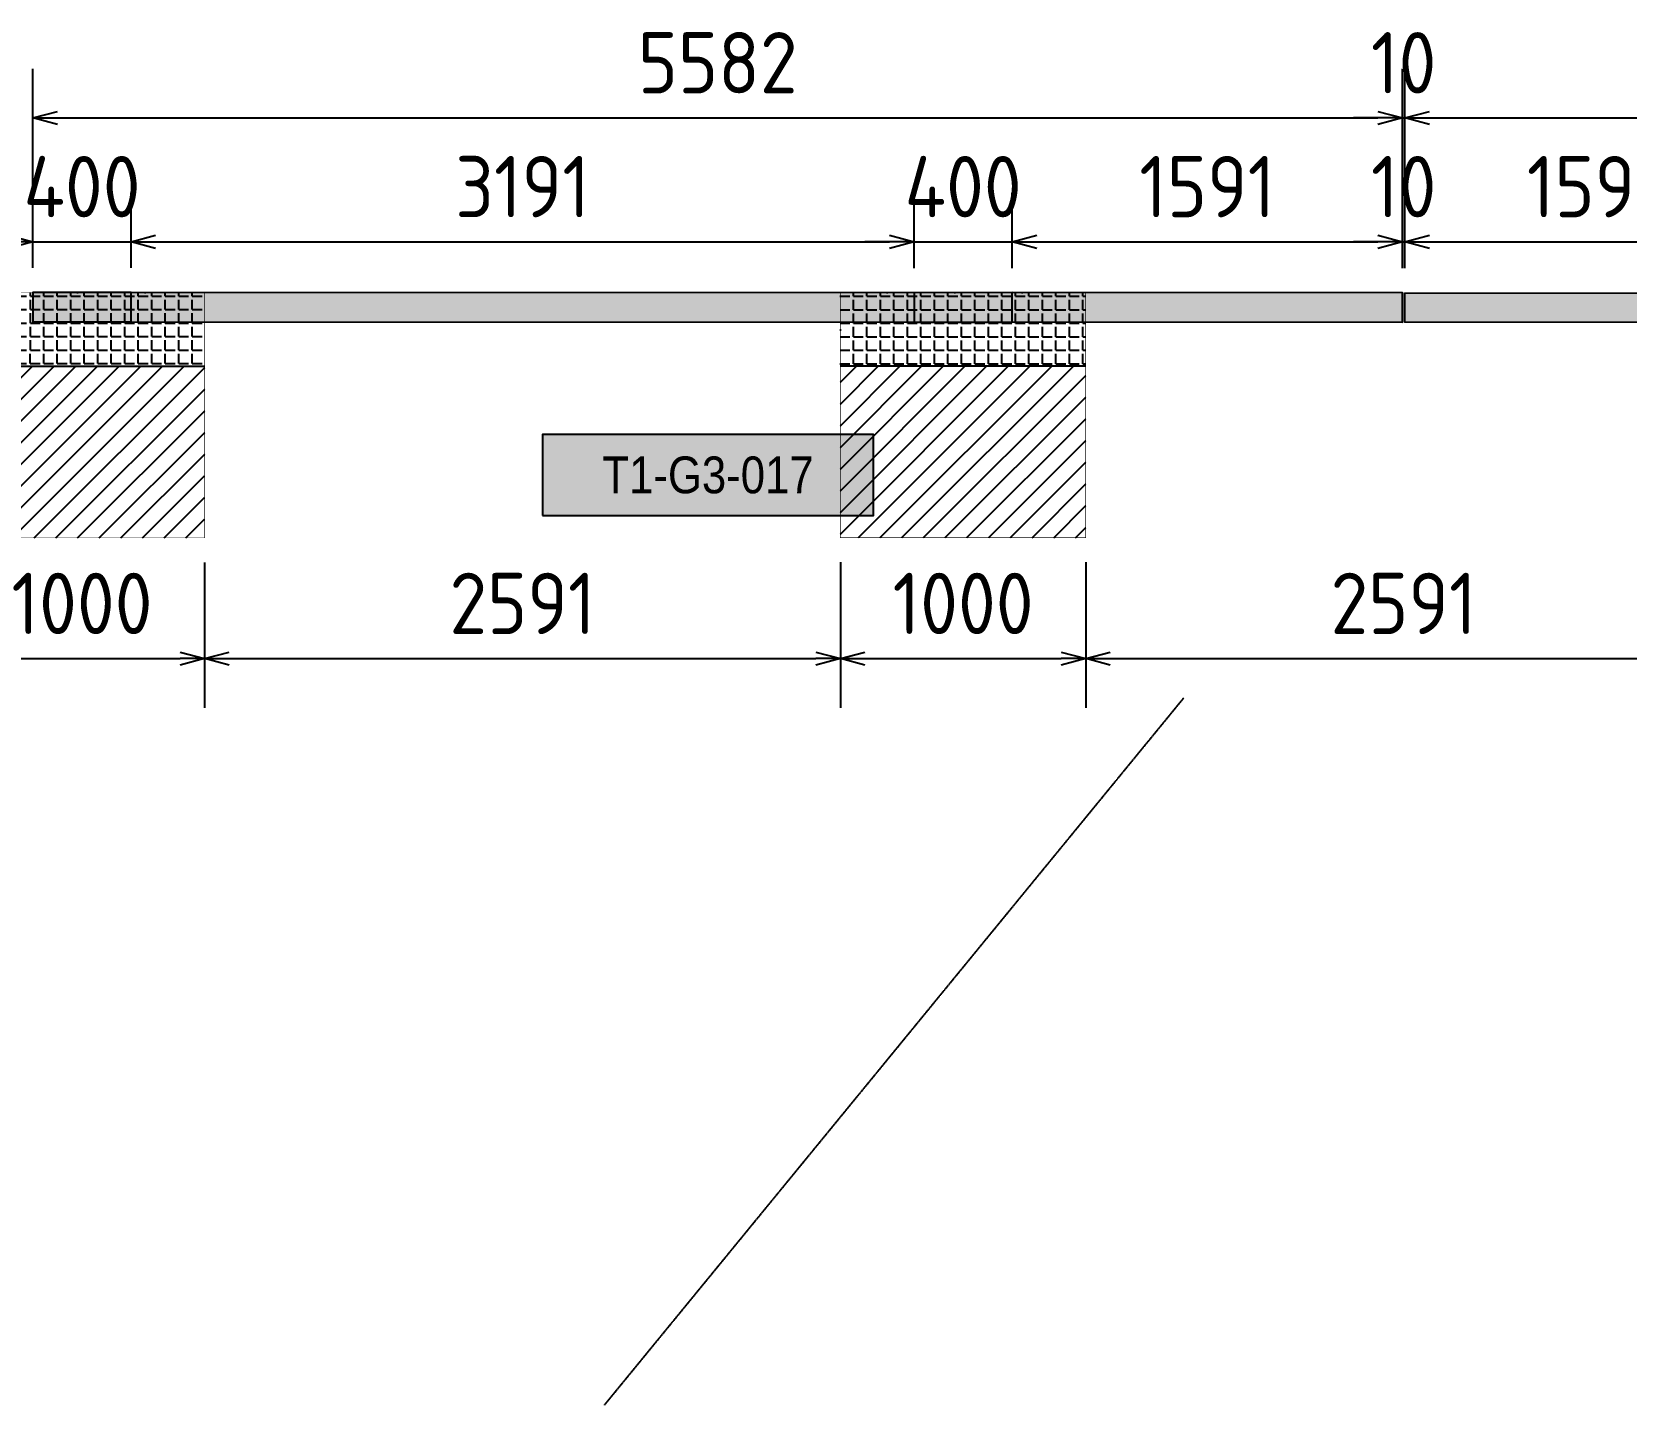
# Model space of a CAD drawing. Header units: centimetres. Extents: x -6122352 to 7132207, y -1694241 to 1947892.
# Drawn here: x 3267512 to 3274010, y 56231 to 61829 of the extents above; entities that cross this region are included whole.
import ezdxf
from ezdxf.enums import TextEntityAlignment as Align

# ---------------------------------------------------------------- set-up
doc = ezdxf.new("R2010")
doc.units = ezdxf.units.CM
doc.header["$MEASUREMENT"] = 0
doc.header["$PDMODE"] = 66
doc.header["$PDSIZE"] = 100
doc.linetypes.add('DASHED2', pattern=[0.375, 0.25, -0.125])
for name, color, linetype in [('@MI-FOOTINGS', 7, 'Continuous'), ('@MI-TYPE-01', 30, 'Continuous'), ('@MI-TYPE-02', 6, 'Continuous'), ('PANEL-TAGS', 7, 'Continuous')]:
    doc.layers.add(name, color=color, linetype=linetype)
doc.styles.add('PANELTAG_STYLE', font='arial.ttf')
doc.styles.add('Schueco-BEMSTIL', font='isocpeur.ttf', dxfattribs={"width": 0.9})
doc.styles.get("Standard").update_dxf_attribs({"font": 'arial.ttf'})
doc.dimstyles.new('LEADER', dxfattribs={"dimtxt": 0.18, "dimasz": 0.25, "dimexe": 0.18, "dimexo": 0.0625, "dimgap": 0.09, "dimtad": 0, "dimtih": 1, "dimtoh": 1, "dimdec": 4, "dimzin": 0, "dimdsep": 46, "dimtxsty": 'Standard', "dimblk": 'DOT', "dimcen": 0.09, "dimadec": 0, "dimazin": 0, "dimtfac": 1, "dimtdec": 4, "dimtofl": 0, "dimtmove": 0, "dimatfit": 3, "dimldrblk": 'DOT', "dimfxl": 1, "dimtolj": 1, "dimtzin": 0, "dimarcsym": 0})
doc.dimstyles.new('MI- JWC-TXT-2.5 MM', dxfattribs={"dimscale": 1.5, "dimtxt": 2.5, "dimasz": 1, "dimexe": 2, "dimexo": 1, "dimgap": 1, "dimtad": 1, "dimdec": 0, "dimdsep": 46, "dimtxsty": 'Schueco-BEMSTIL', "dimblk": 'OPEN30', "dimcen": 0, "dimdle": 2, "dimclrd": 140, "dimclre": 8, "dimclrt": 40, "dimadec": 0, "dimazin": 2, "dimtfac": 1, "dimtdec": 0, "dimtix": 1, "dimtmove": 2, "dimatfit": 3, "dimldrblk": 'OPEN', "dimfxl": 2, "dimlwd": -1, "dimlwe": -1, "dimarcsym": 0})

# ---------------------------------------------------------------- blocks, each defined once
blk = doc.blocks.new('_Dot')
at = {"color": 0, "linetype": 'ByBlock', "lineweight": -2}
blk.add_line((-0.5, 0), (-1, 0), dxfattribs=at)
at = {"color": 0, "linetype": 'ByBlock', "const_width": 0.5}
blk.add_lwpolyline([(-0.25, 0, 1), (0.25, 0, 1)], format="xyb", close=True, dxfattribs=at)
blk = doc.blocks.new('RCC COPING')
at = {"layer": '@MI-TYPE-01', "transparency": 33554679}
h = blk.add_hatch(color=8, dxfattribs=at)
h.dxf.hatch_style = 1
h.paths.add_polyline_path([(60.00000000000364, 200), (-59.99999999999636, 200), (-59.99999999999636, -200), (60.00000000000364, -200)])
at = {"layer": '@MI-TYPE-01', "color": 30}
blk.add_lwpolyline([(-59.99999999999636, 200), (60.00000000000364, 200), (60.00000000000364, -200), (-59.99999999999636, -200)], close=True, dxfattribs=at)
blk = doc.blocks.new('31309MM')
at = {"layer": '@MI-TYPE-01', "transparency": 33554679}
h = blk.add_hatch(color=30, dxfattribs=at)
h.dxf.hatch_style = 1
h.paths.add_polyline_path([(0, 120.0000000000582), (5581.866123049753, 120.0000000000582), (5581.866123049753, 0), (0, 0)])
h.paths.add_polyline_path([(5591.866123044863, -1.164153218269348e-10), (12763.97374439728, -1.164153218269348e-10), (12763.97374439752, 120.0000000000582), (5591.866123044863, 120)])
h.paths.add_polyline_path([(12773.97374439193, 120), (18355.62019030144, 119.9999999999418), (18355.62019030168, -0.1500736206653528), (12773.97374439193, -0.1500736207235605)])
h.paths.add_polyline_path([(18365.71023449278, -0.1500736205489375), (23537.39638165059, -0.1500736205489375), (23537.39638165035, 119.9999999999418), (18365.71023449278, 119.9999999999418)])
h.paths.add_polyline_path([(23547.39638164593, 120), (30719.50400295644, 120), (30719.50400295644, -5.820766091346741e-11), (23547.39638164593, -5.820766091346741e-11)])
h.paths.add_polyline_path([(30729.50400295085, 0), (36309.33053738088, -5.820766091346741e-11), (36309.33053738088, 119.9999662167393), (30729.50400295109, 119.9999662167975)])
at = {"layer": '@MI-TYPE-01', "color": 30}
for points in [[(0, 120.0000000000582), (5581.866123049753, 120.0000000000582), (5581.866123049753, 0), (0, 0)], [(5591.866123044863, -1.164153218269348e-10), (12763.97374439728, -1.164153218269348e-10), (12763.97374439752, 120.0000000000582), (5591.866123044863, 120)]]:
    blk.add_lwpolyline(points, close=True, dxfattribs=at)
at = {"layer": '@MI-TYPE-01', "color": 240, "true_color": 0xed1f24, "rotation": 89.95700707059105}
for p in [(200.0449657812715, 59.99998310825322), (3791.259126893245, 59.99998310836963)]:
    blk.add_blockref('RCC COPING', p, dxfattribs=at)
blk = doc.blocks.new('A$Ceca04276')
at = {"layer": '@MI-TYPE-01', "color": 30, "rotation": 89.98971944707202}
blk.add_blockref('31309MM', (0.4863932078296784, 9.943239066810747), dxfattribs=at)
blk = doc.blocks.new('T1-FOOTING')
at = {"transparency": 33554679}
h = blk.add_hatch(dxfattribs=at)
h.set_pattern_fill('ANGLE', color=256, scale=500)
h.set_pattern_definition([(0, (0, 0), (0, 137.5), [100, -37.5]), (90, (0, 0), (-137.5, 8.419446744138054e-15), [100, -37.5])])
h.paths.add_polyline_path([(-500, -300.0000000000218), (499.9999999999964, -300.0000000000218), (499.9999999999964, -1.818989403545856e-11), (-500, -1.818989403545856e-11)])
h.paths.add_polyline_path([(-499.75, -299.7500000000218), (499.7499999999964, -299.7500000000218), (499.7499999999964, -0.2500000000181899), (-499.75, -0.2500000000181899)], flags=16)
h = blk.add_hatch(dxfattribs=at)
h.set_pattern_fill('ANGLE', color=8, scale=200)
h.set_pattern_definition([(0, (0, 0), (0, 55.00000000000001), [40, -15]), (90, (0, 0), (-55.00000000000001, 3.367778697655222e-15), [40, -15])])
h.paths.add_polyline_path([(500.0000000000025, -300.0000000000218), (500.0000000000035, -1.818989403545856e-11), (-500, -1.816147232602816e-11), (-499.9999999999989, -300.0000000000291)])
h = blk.add_hatch(dxfattribs=at)
h.set_pattern_fill('ANSI31', color=8, scale=500)
h.set_pattern_definition([(45, (0, 0), (-44.19417382415922, 44.19417382415922), [])])
h.paths.add_polyline_path([(500, -1000.000000000015), (500.0000000000025, -300.0000000000218), (-499.9999999999989, -300.000000000029), (-499.9999999999964, -1000.000000000011)])
at = {"layer": '@MI-TYPE-01', "color": 240, "linetype": 'DASHED2', "true_color": 0xed1f24}
blk.add_line((-500.0000000000073, -300.0000000000291), (499.9999999999964, -300.0000000000218), dxfattribs=at)
at = {"layer": '@MI-TYPE-01', "color": 240, "true_color": 0xed1f24, "const_width": 2.5}
blk.add_lwpolyline([(-500, -1.818989403545856e-11), (500.0000000000036, -1.818989403545856e-11), (500, -1000.000000000015), (-499.9999999999964, -1000.000000000011)], close=True, dxfattribs=at)
blk = doc.blocks.new('_Open30')
at = {"color": 0, "linetype": 'ByBlock', "lineweight": -2}
for p, q in [((-1, 0.26794919), (0, 0)), ((0, 0), (-1, -0.26794919)), ((0, 0), (-1, 0))]:
    blk.add_line(p, q, dxfattribs=at)
blk = doc.blocks.new('*D1279')
at = {"color": 8, "transparency": 16777216}
for p, q in [((-106.8126773012332, -36571.46953013811), (-919.3445929939892, -36571.46953013811)), ((-107.8071320659197, -42153.33556460276), (-919.3445929939879, -42153.33556460276))]:
    blk.add_line(p, q, dxfattribs=at)
at = {"color": 140, "transparency": 16777216}
blk.add_line((-719.3445929939878, -42053.33556460276), (-719.344592993989, -36671.46953013811), dxfattribs=at)
at = {"layer": 'Defpoints', "color": 0, "transparency": 16777216}
for p in [(-719.3445929939891, -36571.46953013811), (-6.812677301233142, -36571.46953013811), (-7.807132065919641, -42153.33556460276)]:
    blk.add_point(p, dxfattribs=at)
at = {"color": 140, "transparency": 16777216, "xscale": 100, "yscale": 100, "zscale": 100}
for p, rotation in [((-719.3445929939891, -36571.46953013811), 90), ((-719.3445929939878, -42153.33556460276), 270)]:
    blk.add_blockref('_Open30', p, dxfattribs=dict(at, rotation=rotation))
at = {"color": 40, "transparency": 16777216, "insert": (-944.3445929939994, -39362.40254737042), "char_height": 250, "attachment_point": 5, "rotation": 90, "style": 'Schueco-BEMSTIL'}
blk.add_mtext('5582', dxfattribs=at)
blk = doc.blocks.new('_Open')
at = {"color": 0, "linetype": 'ByBlock', "lineweight": -2}
for p, q in [((-1, 0.1666666666666667), (0, 0)), ((-1, -0.1666666666666667), (0, 0)), ((0, 0), (-1, 0))]:
    blk.add_line(p, q, dxfattribs=at)
blk = doc.blocks.new('*D1293')
at = {"color": 140, "transparency": 16777216}
for p, q in [((-719.3445929939904, -36461.4695303017), (-719.3445929939904, -36361.4695303017)), ((-719.3445929939904, -36571.46953013811), (-719.3445929939904, -36561.4695303017)), ((-719.3445929939903, -36671.46953013811), (-719.3445929939903, -36771.46953013811))]:
    blk.add_line(p, q, dxfattribs=at)
at = {"color": 8, "transparency": 16777216}
for p, q in [((-106.8108957201691, -36561.4695303017), (-919.3445929939905, -36561.4695303017)), ((-106.8126773012341, -36571.46953013811), (-919.3445929939905, -36571.46953013811))]:
    blk.add_line(p, q, dxfattribs=at)
at = {"layer": 'Defpoints', "color": 0, "transparency": 16777216}
for p in [(-719.3445929939904, -36561.4695303017), (-6.812677301234049, -36571.46953013811), (-6.810895720169051, -36561.4695303017)]:
    blk.add_point(p, dxfattribs=at)
at = {"color": 140, "transparency": 16777216, "xscale": 100, "yscale": 100, "zscale": 100}
for p, rotation in [((-719.3445929939904, -36561.4695303017), 270), ((-719.3445929939904, -36571.46953013811), 90)]:
    blk.add_blockref('_Open30', p, dxfattribs=dict(at, rotation=rotation))
at = {"color": 40, "transparency": 16777216, "insert": (-944.3445929940007, -36566.4695302199), "char_height": 250, "attachment_point": 5, "rotation": 90, "style": 'Schueco-BEMSTIL'}
blk.add_mtext('10', dxfattribs=at)
blk = doc.blocks.new('*D1294')
at = {"color": 8, "transparency": 16777216}
for p, q in [((-105.533126522616, -29389.36202277175), (-919.3445929939924, -29389.36202277175)), ((-106.8108957201691, -36561.4695303017), (-919.3445929939908, -36561.4695303017))]:
    blk.add_line(p, q, dxfattribs=at)
at = {"color": 140, "transparency": 16777216}
blk.add_line((-719.3445929939907, -36461.4695303017), (-719.3445929939921, -29489.36202277175), dxfattribs=at)
at = {"layer": 'Defpoints', "color": 0, "transparency": 16777216}
for p in [(-719.3445929939923, -29389.36202277175), (-5.533126522615922, -29389.36202277175), (-6.810895720169051, -36561.4695303017)]:
    blk.add_point(p, dxfattribs=at)
at = {"color": 140, "transparency": 16777216, "xscale": 100, "yscale": 100, "zscale": 100}
for p, rotation in [((-719.3445929939923, -29389.36202277175), 90), ((-719.3445929939907, -36561.4695303017), 270)]:
    blk.add_blockref('_Open30', p, dxfattribs=dict(at, rotation=rotation))
at = {"color": 40, "transparency": 16777216, "insert": (-944.3445929940007, -32975.41577653672), "char_height": 250, "attachment_point": 5, "rotation": 90, "style": 'Schueco-BEMSTIL'}
blk.add_mtext('7172', dxfattribs=at)
blk = doc.blocks.new('*D1280')
at = {"color": 140, "transparency": 16777216}
for p, q in [((-214.3153052969064, -41653.33557095047), (-214.3153052969064, -41553.33557095047)), ((-214.3153052969062, -42153.33556460276), (-214.3153052969063, -41753.33557095047)), ((-214.3153052969062, -42253.33556460276), (-214.3153052969062, -42353.33556460276))]:
    blk.add_line(p, q, dxfattribs=at)
at = {"color": 8, "transparency": 16777216}
for p, q in [((-107.7358688186282, -41753.33557095047), (-414.3153052969064, -41753.33557095047)), ((-107.8071320659197, -42153.33556460276), (-414.3153052969063, -42153.33556460276))]:
    blk.add_line(p, q, dxfattribs=at)
at = {"layer": 'Defpoints', "color": 0, "transparency": 16777216}
for p in [(-214.3153052969063, -41753.33557095047), (-7.735868818628138, -41753.33557095047), (-7.807132065919641, -42153.33556460276)]:
    blk.add_point(p, dxfattribs=at)
at = {"color": 140, "transparency": 16777216, "xscale": 100, "yscale": 100, "zscale": 100}
for p, rotation in [((-214.3153052969063, -41753.33557095047), 270), ((-214.3153052969062, -42153.33556460276), 90)]:
    blk.add_blockref('_Open30', p, dxfattribs=dict(at, rotation=rotation))
at = {"color": 40, "transparency": 16777216, "insert": (-439.3153052969181, -41953.33556777661), "char_height": 250, "attachment_point": 5, "rotation": 90, "style": 'Schueco-BEMSTIL'}
blk.add_mtext('400', dxfattribs=at)
blk = doc.blocks.new('*D1303')
at = {"color": 8, "transparency": 16777216}
for p, q in [((-107.0172544906879, -38562.12148722042), (-414.3153052969074, -38562.12148722042)), ((-107.7358688186282, -41753.33557095047), (-414.3153052969067, -41753.33557095047))]:
    blk.add_line(p, q, dxfattribs=at)
at = {"color": 140, "transparency": 16777216}
blk.add_line((-214.3153052969066, -41653.33557095047), (-214.3153052969073, -38662.12148722042), dxfattribs=at)
at = {"layer": 'Defpoints', "color": 0, "transparency": 16777216}
for p in [(-214.3153052969073, -38562.12148722042), (-7.017254490687877, -38562.12148722042), (-7.735868818628203, -41753.33557095047)]:
    blk.add_point(p, dxfattribs=at)
at = {"color": 140, "transparency": 16777216, "xscale": 100, "yscale": 100, "zscale": 100}
for p, rotation in [((-214.3153052969073, -38562.12148722042), 90), ((-214.3153052969066, -41753.33557095047), 270)]:
    blk.add_blockref('_Open30', p, dxfattribs=dict(at, rotation=rotation))
at = {"color": 40, "transparency": 16777216, "insert": (-439.3153052969183, -40157.72852908543), "char_height": 250, "attachment_point": 5, "rotation": 90, "style": 'Schueco-BEMSTIL'}
blk.add_mtext('3191', dxfattribs=at)
blk = doc.blocks.new('*D1304')
at = {"color": 140, "transparency": 16777216}
for p, q in [((-214.315305296908, -38062.12146683163), (-214.315305296908, -37962.12146683163)), ((-214.3153052969079, -38562.12148722042), (-214.315305296908, -38162.12146683163)), ((-214.3153052969079, -38662.12148722042), (-214.3153052969079, -38762.12148722042))]:
    blk.add_line(p, q, dxfattribs=at)
at = {"color": 8, "transparency": 16777216}
for p, q in [((-107.0960648615291, -38162.12146683163), (-414.3153052969081, -38162.12146683163)), ((-107.0172544906884, -38562.12148722042), (-414.315305296908, -38562.12148722042))]:
    blk.add_line(p, q, dxfattribs=at)
at = {"layer": 'Defpoints', "color": 0, "transparency": 16777216}
for p in [(-214.315305296908, -38162.12146683163), (-7.096064861529083, -38162.12146683163), (-7.017254490688355, -38562.12148722042)]:
    blk.add_point(p, dxfattribs=at)
at = {"color": 140, "transparency": 16777216, "xscale": 100, "yscale": 100, "zscale": 100}
for p, rotation in [((-214.315305296908, -38162.12146683163), 270), ((-214.3153052969079, -38562.12148722042), 90)]:
    blk.add_blockref('_Open30', p, dxfattribs=dict(at, rotation=rotation))
at = {"color": 40, "transparency": 16777216, "insert": (-439.3153052969188, -38362.12147702602), "char_height": 250, "attachment_point": 5, "rotation": 90, "style": 'Schueco-BEMSTIL'}
blk.add_mtext('400', dxfattribs=at)
blk = doc.blocks.new('*D1345')
at = {"color": 8, "transparency": 16777216}
for p, q in [((-106.8126773012332, -36571.46953013811), (-414.3153052969093, -36571.46953013811)), ((-107.0960648615286, -38162.12146683163), (-414.3153052969091, -38162.12146683163))]:
    blk.add_line(p, q, dxfattribs=at)
at = {"color": 140, "transparency": 16777216}
blk.add_line((-214.315305296909, -38062.12146683163), (-214.3153052969093, -36671.46953013811), dxfattribs=at)
at = {"layer": 'Defpoints', "color": 0, "transparency": 16777216}
for p in [(-214.3153052969093, -36571.46953013811), (-6.812677301233148, -36571.46953013811), (-7.096064861528539, -38162.12146683163)]:
    blk.add_point(p, dxfattribs=at)
at = {"color": 140, "transparency": 16777216, "xscale": 100, "yscale": 100, "zscale": 100}
for p, rotation in [((-214.3153052969093, -36571.46953013811), 90), ((-214.315305296909, -38162.12146683163), 270)]:
    blk.add_blockref('_Open30', p, dxfattribs=dict(at, rotation=rotation))
at = {"color": 40, "transparency": 16777216, "insert": (-439.3153052969197, -37366.79549848486), "char_height": 250, "attachment_point": 5, "rotation": 90, "style": 'Schueco-BEMSTIL'}
blk.add_mtext('1591', dxfattribs=at)
blk = doc.blocks.new('*D1281')
at = {"color": 140, "transparency": 16777216}
for p, q in [((-214.315305296908, -36461.4695303017), (-214.315305296908, -36361.4695303017)), ((-214.3153052969079, -36571.46953013811), (-214.3153052969079, -36561.4695303017)), ((-214.3153052969079, -36671.46953013811), (-214.3153052969079, -36771.46953013811))]:
    blk.add_line(p, q, dxfattribs=at)
at = {"color": 8, "transparency": 16777216}
for p, q in [((-106.8108957201682, -36561.4695303017), (-414.3153052969079, -36561.4695303017)), ((-106.8126773012332, -36571.46953013811), (-414.315305296908, -36571.46953013811))]:
    blk.add_line(p, q, dxfattribs=at)
at = {"layer": 'Defpoints', "color": 0, "transparency": 16777216}
for p in [(-214.3153052969079, -36561.4695303017), (-6.812677301233148, -36571.46953013811), (-6.810895720168144, -36561.4695303017)]:
    blk.add_point(p, dxfattribs=at)
at = {"color": 140, "transparency": 16777216, "xscale": 100, "yscale": 100, "zscale": 100}
for p, rotation in [((-214.3153052969079, -36561.4695303017), 270), ((-214.3153052969079, -36571.46953013811), 90)]:
    blk.add_blockref('_Open30', p, dxfattribs=dict(at, rotation=rotation))
at = {"color": 40, "transparency": 16777216, "insert": (-439.3153052969182, -36566.4695302199), "char_height": 250, "attachment_point": 5, "rotation": 90, "style": 'Schueco-BEMSTIL'}
blk.add_mtext('10', dxfattribs=at)
blk = doc.blocks.new('*D1282')
at = {"color": 8, "transparency": 16777216}
for p, q in [((-106.3774665857292, -34970.99748363046), (-414.3153052969084, -34970.99748363046)), ((-106.8108957201682, -36561.4695303017), (-414.315305296908, -36561.4695303017))]:
    blk.add_line(p, q, dxfattribs=at)
at = {"color": 140, "transparency": 16777216}
blk.add_line((-214.3153052969081, -36461.4695303017), (-214.3153052969084, -35070.99748363046), dxfattribs=at)
at = {"layer": 'Defpoints', "color": 0, "transparency": 16777216}
for p in [(-214.3153052969084, -34970.99748363046), (-6.377466585729138, -34970.99748363046), (-6.810895720168144, -36561.4695303017)]:
    blk.add_point(p, dxfattribs=at)
at = {"color": 140, "transparency": 16777216, "xscale": 100, "yscale": 100, "zscale": 100}
for p, rotation in [((-214.3153052969084, -34970.99748363046), 90), ((-214.315305296908, -36561.4695303017), 270)]:
    blk.add_blockref('_Open30', p, dxfattribs=dict(at, rotation=rotation))
at = {"color": 40, "transparency": 16777216, "insert": (-439.3153052969183, -35766.23350696608), "char_height": 250, "attachment_point": 5, "rotation": 90, "style": 'Schueco-BEMSTIL'}
blk.add_mtext('1590', dxfattribs=at)
blk = doc.blocks.new('*D1352')
at = {"color": 8, "transparency": 16777216}
for p, q in [((1092.31615411595, -41453.51097164873), (1684.684925263749, -41453.51097164873)), ((1092.140814234981, -42453.51095627668), (1684.684925263749, -42453.51095627668))]:
    blk.add_line(p, q, dxfattribs=at)
at = {"color": 140, "transparency": 16777216}
blk.add_line((1484.684925263749, -42353.51095627668), (1484.684925263749, -41553.51097164873), dxfattribs=at)
at = {"layer": 'Defpoints', "color": 0, "transparency": 16777216}
for p in [(992.3161541159502, -41453.51097164873), (1484.684925263749, -41453.51097164873), (992.1408142349812, -42453.51095627668)]:
    blk.add_point(p, dxfattribs=at)
at = {"color": 140, "transparency": 16777216, "xscale": 100, "yscale": 100, "zscale": 100}
for p, rotation in [((1484.684925263749, -41453.51097164873), 90), ((1484.684925263749, -42453.51095627668), 270)]:
    blk.add_blockref('_Open30', p, dxfattribs=dict(at, rotation=rotation))
at = {"color": 40, "transparency": 16777216, "insert": (1259.684925263737, -41953.5109639627), "char_height": 250, "attachment_point": 5, "rotation": 90, "style": 'Schueco-BEMSTIL'}
blk.add_mtext('1000', dxfattribs=at)
blk = doc.blocks.new('*D1353')
at = {"color": 8, "transparency": 16777216}
for p, q in [((1091.483320281608, -38862.29662225373), (1684.684925263749, -38862.29662225373)), ((1092.31615411595, -41453.51097164873), (1684.68492526375, -41453.51097164873))]:
    blk.add_line(p, q, dxfattribs=at)
at = {"color": 140, "transparency": 16777216}
blk.add_line((1484.684925263749, -41353.51097164873), (1484.684925263749, -38962.29662225373), dxfattribs=at)
at = {"layer": 'Defpoints', "color": 0, "transparency": 16777216}
for p in [(991.4833202816085, -38862.29662225373), (1484.684925263749, -38862.29662225373), (992.3161541159502, -41453.51097164873)]:
    blk.add_point(p, dxfattribs=at)
at = {"color": 140, "transparency": 16777216, "xscale": 100, "yscale": 100, "zscale": 100}
for p, rotation in [((1484.684925263749, -38862.29662225373), 90), ((1484.684925263749, -41453.51097164873), 270)]:
    blk.add_blockref('_Open30', p, dxfattribs=dict(at, rotation=rotation))
at = {"color": 40, "transparency": 16777216, "insert": (1259.684925263738, -40157.90379695122), "char_height": 250, "attachment_point": 5, "rotation": 90, "style": 'Schueco-BEMSTIL'}
blk.add_mtext('2591', dxfattribs=at)
blk = doc.blocks.new('*D1354')
at = {"color": 8, "transparency": 16777216}
for p, q in [((1091.65866016259, -37862.29663762578), (1684.684925263749, -37862.29663762578)), ((1091.483320281608, -38862.29662225373), (1684.68492526375, -38862.29662225373))]:
    blk.add_line(p, q, dxfattribs=at)
at = {"color": 140, "transparency": 16777216}
blk.add_line((1484.684925263749, -38762.29662225373), (1484.684925263749, -37962.29663762578), dxfattribs=at)
at = {"layer": 'Defpoints', "color": 0, "transparency": 16777216}
for p in [(991.65866016259, -37862.29663762578), (1484.684925263749, -37862.29663762578), (991.4833202816085, -38862.29662225373)]:
    blk.add_point(p, dxfattribs=at)
at = {"color": 140, "transparency": 16777216, "xscale": 100, "yscale": 100, "zscale": 100}
for p, rotation in [((1484.684925263749, -37862.29663762578), 90), ((1484.684925263749, -38862.29662225373), 270)]:
    blk.add_blockref('_Open30', p, dxfattribs=dict(at, rotation=rotation))
at = {"color": 40, "transparency": 16777216, "insert": (1259.684925263738, -38362.29662993974), "char_height": 250, "attachment_point": 5, "rotation": 90, "style": 'Schueco-BEMSTIL'}
blk.add_mtext('1000', dxfattribs=at)
blk = doc.blocks.new('*D1355')
at = {"color": 8, "transparency": 16777216}
for p, q in [((1093.420406097152, -35271.17284856787), (1684.684925263749, -35271.17284856787)), ((1091.65866016259, -37862.29663762578), (1684.68492526375, -37862.29663762578))]:
    blk.add_line(p, q, dxfattribs=at)
at = {"color": 140, "transparency": 16777216}
blk.add_line((1484.68492526375, -37762.29663762578), (1484.684925263749, -35371.17284856787), dxfattribs=at)
at = {"layer": 'Defpoints', "color": 0, "transparency": 16777216}
for p in [(993.4204060971517, -35271.17284856787), (1484.684925263749, -35271.17284856787), (991.65866016259, -37862.29663762578)]:
    blk.add_point(p, dxfattribs=at)
at = {"color": 140, "transparency": 16777216, "xscale": 100, "yscale": 100, "zscale": 100}
for p, rotation in [((1484.684925263749, -35271.17284856787), 90), ((1484.68492526375, -37862.29663762578), 270)]:
    blk.add_blockref('_Open30', p, dxfattribs=dict(at, rotation=rotation))
at = {"color": 40, "transparency": 16777216, "insert": (1259.684925263739, -36566.73474309681), "char_height": 250, "attachment_point": 5, "rotation": 90, "style": 'Schueco-BEMSTIL'}
blk.add_mtext('2591', dxfattribs=at)
blk = doc.blocks.new('PANELTAG')
at = {"layer": 'PANEL-TAGS', "color": 1}
blk.add_lwpolyline([(-13.49999999999989, -3.300000000000182), (13.50000000000011, -3.300000000000182), (13.50000000000011, 3.299999999999727), (-13.49999999999989, 3.299999999999727)], close=True, dxfattribs=at)
at = {"layer": 'PANEL-TAGS', "color": 40, "true_color": 0xffd700}
blk.add_solid([(-13.49999999999989, -3.300000000000182), (13.50000000000011, -3.300000000000182), (-13.49999999999989, 3.299999999999727), (13.50000000000011, 3.299999999999727)], dxfattribs=at)
at = {"layer": 'PANEL-TAGS', "color": 5, "style": 'PANELTAG_STYLE', "width": 0.85}
blk.add_attdef('TAGNO', text='', height=3, dxfattribs=at).set_placement((1.13686837721616e-13, -4.547473508864641e-13), align=Align.MIDDLE)
blk = doc.blocks.new('T1-PARTITION PLAN')
at = {"layer": '@MI-FOOTINGS', "color": 240, "true_color": 0xed1f24, "rotation": 89.98995376478538}
for p in [(-8.428994405898266, -38362.12129005871), (-7.771500452479813, -41953.33562408166)]:
    blk.add_blockref('T1-FOOTING', p, dxfattribs=at)
at = {"layer": '@MI-TYPE-02', "xscale": -1, "rotation": 359.9795117387576}
blk.add_blockref('A$Ceca04276', (-7.324294468271546, -42163.27897696203), dxfattribs=at)
for base, p1, p2, picture, middle in [((-719.3445929939923, -29389.36202277175), (-6.810895720169047, -36561.46953030169), (-5.533126522615921, -29389.36202277174), '*D1294', (-944.3445929940007, -32975.41577653672)), ((-214.3153052969084, -34970.99748363046), (-6.810895720168141, -36561.46953030169), (-6.377466585729135, -34970.99748363045), '*D1282', (-439.3153052969183, -35766.23350696608)), ((-719.3445929939904, -36561.4695303017), (-6.812677301234046, -36571.46953013809), (-6.810895720169047, -36561.46953030169), '*D1293', (-944.3445929940007, -36566.4695302199)), ((-214.3153052969079, -36561.4695303017), (-6.812677301233144, -36571.46953013809), (-6.810895720168141, -36561.46953030169), '*D1281', (-439.3153052969182, -36566.4695302199)), ((-719.3445929939891, -36571.46953013811), (-7.807132065919637, -42153.33556460275), (-6.812677301233139, -36571.46953013809), '*D1279', (-944.3445929939994, -39362.40254737042)), ((-214.31530529691, -36571.46953013811), (-7.096064861528536, -38162.12146683162), (-6.812677301233144, -36571.46953013809), '*D1345', (-439.3153052969197, -37366.79549848486)), ((-214.315305296908, -38162.12146683163), (-7.017254490688352, -38562.12148722041), (-7.096064861529079, -38162.12146683162), '*D1304', (-439.3153052969188, -38362.12147702602)), ((-214.3153052969073, -38562.12148722042), (-7.7358688186282, -41753.33557095045), (-7.017254490687874, -38562.12148722041), '*D1303', (-439.3153052969183, -40157.72852908543)), ((1484.684925263749, -41453.51097164873), (992.1408142349808, -42453.51095627667), (992.3161541159498, -41453.51097164871), '*D1352', (1259.684925263737, -41953.5109639627)), ((-214.3153052969063, -41753.33557095047), (-7.807132065919637, -42153.33556460275), (-7.735868818628134, -41753.33557095045), '*D1280', (-439.3153052969181, -41953.33556777661))]:
    dim = blk.add_linear_dim(base=base, p1=p1, p2=p2, angle=90, dimstyle='MI- JWC-TXT-2.5 MM')
    dim.commit()
    dim.dimension.update_dxf_attribs({"geometry": picture, "text_midpoint": middle})
for base, p1, p2, picture, middle, set_off in [((1484.684925263752, -35271.17284856787), (991.6586601625925, -37862.29663762576), (993.4204060971542, -35271.17284856785), '*D1355', (1259.684925263742, -36566.73474309681), (2.955857780762017e-12, 0)), ((1484.684925263703, -37862.29663762578), (991.4833202815623, -38862.29662225371), (991.6586601625438, -37862.29663762576), '*D1354', (1259.684925263693, -38362.29662993974), (-4.570210876408964e-11, 0)), ((1484.68492526381, -38862.29662225373), (992.3161541160109, -41453.51097164871), (991.4833202816692, -38862.29662225371), '*D1353', (1259.684925263799, -40157.90379695122), (6.116351869422942e-11, 0))]:
    dim = blk.add_linear_dim(base=base, p1=p1, p2=p2, angle=90, dimstyle='MI- JWC-TXT-2.5 MM')
    dim.commit()
    dim.dimension.update_dxf_attribs({"geometry": picture, "text_midpoint": middle, "insert": set_off})
blk = doc.blocks.new('A$C6eaee182')
at = {"layer": '@MI-TYPE-01'}
blk.add_blockref('T1-PARTITION PLAN', (8.669172612717375, 47998.28419365191), dxfattribs=at)
at = {"layer": 'PANEL-TAGS'}
ref = blk.add_blockref('PANELTAG', (744.3400002904818, 8596.370948544354), dxfattribs=dict(at, xscale=50.00000000000001, yscale=50.00000000000001, zscale=50.00000000000001, rotation=90.00000000000001))
ref.add_attrib('TAGNO', 'T1-G3-017', dxfattribs={"color": 5, "height": 150, "rotation": 90, "style": 'PANELTAG_STYLE', "width": 0.8499999999999999}).set_placement((744.3400002904818, 8596.370948544354), align=Align.MIDDLE_CENTER)
at = {"linetype": 'DASHED2'}
blk.add_leader([(1654.306710869365, 10534.45414179936), (4536.345276982058, 8173.491456348449)], dimstyle='LEADER', dxfattribs=at)

msp = doc.modelspace()

# ---------------------------------------------------------------- block references
at = {"layer": '@MI-TYPE-01', "rotation": 270}
msp.add_blockref('A$C6eaee182', (3261671.432551252, 60767.58096113017), dxfattribs=at)

doc.saveas('drawing.dxf')
